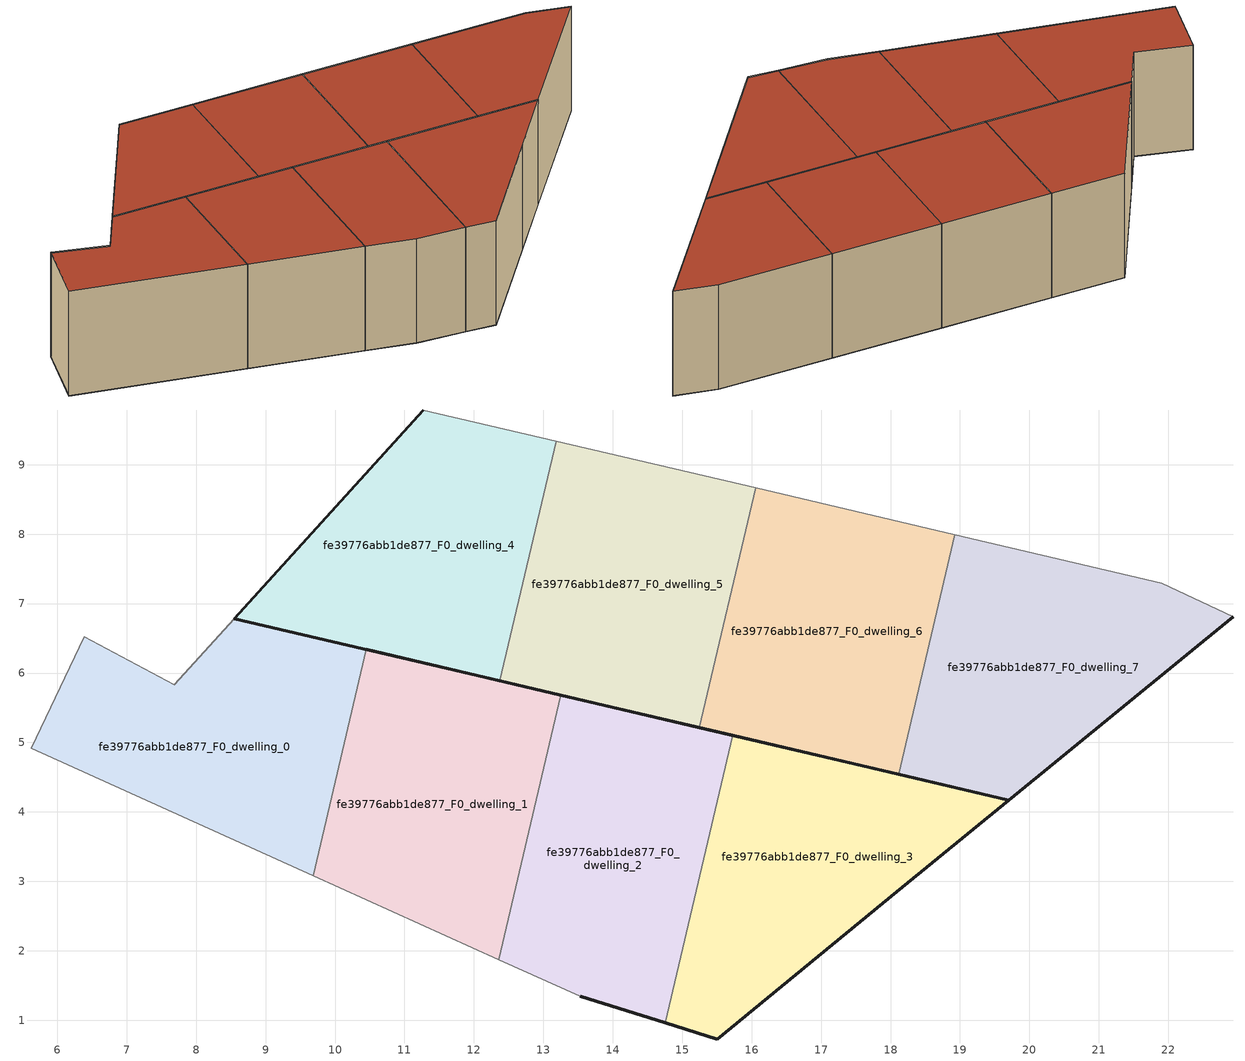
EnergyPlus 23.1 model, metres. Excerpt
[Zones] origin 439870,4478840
fe39776abb1de877_F0_dwelling_0
 floor ground (EU_floor_Construction): 9.68,3.08 10.45,6.34 8.55,6.79 7.68,5.83 6.39,6.52 5.62,4.92 z0
 wall to fe39776abb1de877_F0_dwelling_1 (EU_wall_Construction): 10.45,6.34 9.68,3.08 z0:3
 wall adiabatic (EU_wall_Construction): 9.68,3.08 5.62,4.92 6.39,6.52 7.68,5.83 8.55,6.79 10.45,6.34 z0:3
 roof outside (EU_roof_Construction): 10.45,6.34 9.68,3.08 5.62,4.92 6.39,6.52 7.68,5.83 8.55,6.79 z3
fe39776abb1de877_F0_dwelling_1
 floor ground (EU_floor_Construction): 12.36,1.87 13.25,5.68 10.45,6.34 9.68,3.08 z0
 wall outside (EU_wall_Construction): 10.45,6.34 13.25,5.68 z0:3
 wall to fe39776abb1de877_F0_dwelling_2 (EU_wall_Construction): 13.25,5.68 12.36,1.87 z0:3
 wall adiabatic (EU_wall_Construction): 12.36,1.87 9.68,3.08 z0:3
 roof outside (EU_roof_Construction): 13.25,5.68 12.36,1.87 9.68,3.08 10.45,6.34 z3
fe39776abb1de877_F0_dwelling_2
 floor ground (EU_floor_Construction): 14.76,0.96 15.72,5.1 13.25,5.68 12.36,1.87 13.53,1.34 z0
 wall outside (EU_wall_Construction): 13.25,5.68 15.72,5.1 / 14.76,0.96 13.53,1.34 z0:3
 wall adiabatic (EU_wall_Construction): 13.53,1.34 12.36,1.87 z0:3
 wall to fe39776abb1de877_F0_dwelling_3 (EU_wall_Construction): 15.72,5.1 14.76,0.96 z0:3
 roof outside (EU_roof_Construction): 15.72,5.1 14.76,0.96 13.53,1.34 12.36,1.87 13.25,5.68 z3
fe39776abb1de877_F0_dwelling_3
 floor ground (EU_floor_Construction): 18.09,2.85 19.7,4.17 15.72,5.1 14.76,0.96 15.5,0.73 z0
 wall outside (EU_wall_Construction): 15.72,5.1 19.7,4.17 18.09,2.85 15.5,0.73 14.76,0.96 z0:3
 roof outside (EU_roof_Construction): 19.7,4.17 18.09,2.85 15.5,0.73 14.76,0.96 15.72,5.1 z3
fe39776abb1de877_F0_dwelling_4
 floor ground (EU_floor_Construction): 12.38,5.89 13.18,9.34 11.27,9.79 8.55,6.79 z0
 wall outside (EU_wall_Construction): 12.38,5.89 8.55,6.79 11.27,9.79 z0:3
 wall adiabatic (EU_wall_Construction): 11.27,9.79 13.18,9.34 z0:3
 wall to fe39776abb1de877_F0_dwelling_5 (EU_wall_Construction): 13.18,9.34 12.38,5.89 z0:3
 roof outside (EU_roof_Construction): 13.18,9.34 12.38,5.89 8.55,6.79 11.27,9.79 z3
fe39776abb1de877_F0_dwelling_5
 floor ground (EU_floor_Construction): 15.25,5.21 16.06,8.67 13.18,9.34 12.38,5.89 z0
 wall outside (EU_wall_Construction): 15.25,5.21 12.38,5.89 z0:3
 wall adiabatic (EU_wall_Construction): 13.18,9.34 16.06,8.67 z0:3
 wall to fe39776abb1de877_F0_dwelling_6 (EU_wall_Construction): 16.06,8.67 15.25,5.21 z0:3
 roof outside (EU_roof_Construction): 16.06,8.67 15.25,5.21 12.38,5.89 13.18,9.34 z3
fe39776abb1de877_F0_dwelling_6
 floor ground (EU_floor_Construction): 18.12,4.54 18.93,7.99 16.06,8.67 15.25,5.21 z0
 wall outside (EU_wall_Construction): 18.12,4.54 15.25,5.21 z0:3
 wall adiabatic (EU_wall_Construction): 16.06,8.67 18.93,7.99 z0:3
 wall to fe39776abb1de877_F0_dwelling_7 (EU_wall_Construction): 18.93,7.99 18.12,4.54 z0:3
 roof outside (EU_roof_Construction): 18.93,7.99 18.12,4.54 15.25,5.21 16.06,8.67 z3
fe39776abb1de877_F0_dwelling_7
 floor ground (EU_floor_Construction): 22.94,6.81 21.91,7.29 18.93,7.99 18.12,4.54 19.7,4.17 z0
 wall outside (EU_wall_Construction): 22.94,6.81 19.7,4.17 18.12,4.54 z0:3
 wall adiabatic (EU_wall_Construction): 18.93,7.99 21.91,7.29 22.94,6.81 z0:3
 roof outside (EU_roof_Construction): 22.94,6.81 19.7,4.17 18.12,4.54 18.93,7.99 21.91,7.29 z3
[Building]
EU S2 Campaign: North Axis=0; Terrain=City; Solar Distribution=FullExterior
[Site:Location]
Madrid: Latitude=40.5; Longitude=-3.5; Time Zone=1; Elevation=609
[SizingPeriod:WeatherFileDays]
AnnualSizingPeriod: Begin Month=1; Begin Day of Month=1; End Month=12; End Day of Month=31; Day of Week for Start Day=Monday; Use Weather File Daylight Saving Period=No; Use Weather File Rain and Snow Indicators=No
[MATERIAL]
EU_InternalMass_Material: Roughness=MediumRough; Thickness=0.1; Conductivity=1; Density=1800; Specific Heat=900; Thermal Absorptance=0.9; Solar Absorptance=0.7; Visible Absorptance=0.7
[MATERIAL:NOMASS] Roughness=MediumRough; Thermal Absorptance=0.9; Solar Absorptance=0.7; Visible Absorptance=0.7
Name | Thermal Resistance
EU_wall_NoMass | 0.646814
EU_roof_NoMass | 0.657839
EU_floor_NoMass | 1.09226
[CONSTRUCTION]
EU_wall_Construction: EU_wall_NoMass
EU_roof_Construction: EU_roof_NoMass
EU_floor_Construction: EU_floor_NoMass
EU_InternalMass_Construction: EU_InternalMass_Material
[ZONE] Type=1; Multiplier=1; Ceiling Height=autocalculate; Floor Area=autocalculate; Part of Total Floor Area=Yes
Name | Volume
fe39776abb1de877_F0_dwelling_0 | 31.3704
fe39776abb1de877_F0_dwelling_1 | 31.3656
fe39776abb1de877_F0_dwelling_2 | 31.3865
fe39776abb1de877_F0_dwelling_3 | 31.3638
fe39776abb1de877_F0_dwelling_4 | 31.3671
fe39776abb1de877_F0_dwelling_5 | 31.3726
fe39776abb1de877_F0_dwelling_6 | 31.3627
fe39776abb1de877_F0_dwelling_7 | 31.3689
[INTERNALMASS] Construction=EU_InternalMass_Construction
Name | Zone or ZoneList | Surface Area
fe39776abb1de877_F0_dwelling_0_EU_InternalMass | fe39776abb1de877_F0_dwelling_0 | 10.4568
fe39776abb1de877_F0_dwelling_1_EU_InternalMass | fe39776abb1de877_F0_dwelling_1 | 10.4552
fe39776abb1de877_F0_dwelling_2_EU_InternalMass | fe39776abb1de877_F0_dwelling_2 | 10.4622
fe39776abb1de877_F0_dwelling_3_EU_InternalMass | fe39776abb1de877_F0_dwelling_3 | 10.4547
fe39776abb1de877_F0_dwelling_4_EU_InternalMass | fe39776abb1de877_F0_dwelling_4 | 10.4558
fe39776abb1de877_F0_dwelling_5_EU_InternalMass | fe39776abb1de877_F0_dwelling_5 | 10.4576
fe39776abb1de877_F0_dwelling_6_EU_InternalMass | fe39776abb1de877_F0_dwelling_6 | 10.4541
fe39776abb1de877_F0_dwelling_7_EU_InternalMass | fe39776abb1de877_F0_dwelling_7 | 10.4563
[OTHEREQUIPMENT] Fuel Type=Electricity; Design Level Calculation Method=Watts/Area; Power per Zone Floor Area=1; Fraction Latent=0; Fraction Radiant=0; Fraction Lost=0; Carbon Dioxide Generation Rate=0; EndUse Subcategory=EU_Step8_InternalGains
Name | Zone or ZoneList or Space or SpaceList | Schedule
EU_Step8_InternalGain_fe39776abb1de877_F0_dwelling_0_f000 | fe39776abb1de877_F0_dwelling_0 | EU_Step8_GainSchedule_fe39776abb1de877_F0_dwelling_0_f000
EU_Step8_InternalGain_fe39776abb1de877_F0_dwelling_1_f000 | fe39776abb1de877_F0_dwelling_1 | EU_Step8_GainSchedule_fe39776abb1de877_F0_dwelling_1_f000
EU_Step8_InternalGain_fe39776abb1de877_F0_dwelling_2_f000 | fe39776abb1de877_F0_dwelling_2 | EU_Step8_GainSchedule_fe39776abb1de877_F0_dwelling_2_f000
EU_Step8_InternalGain_fe39776abb1de877_F0_dwelling_3_f000 | fe39776abb1de877_F0_dwelling_3 | EU_Step8_GainSchedule_fe39776abb1de877_F0_dwelling_3_f000
EU_Step8_InternalGain_fe39776abb1de877_F0_dwelling_4_f000 | fe39776abb1de877_F0_dwelling_4 | EU_Step8_GainSchedule_fe39776abb1de877_F0_dwelling_4_f000
EU_Step8_InternalGain_fe39776abb1de877_F0_dwelling_5_f000 | fe39776abb1de877_F0_dwelling_5 | EU_Step8_GainSchedule_fe39776abb1de877_F0_dwelling_5_f000
EU_Step8_InternalGain_fe39776abb1de877_F0_dwelling_6_f000 | fe39776abb1de877_F0_dwelling_6 | EU_Step8_GainSchedule_fe39776abb1de877_F0_dwelling_6_f000
EU_Step8_InternalGain_fe39776abb1de877_F0_dwelling_7_f000 | fe39776abb1de877_F0_dwelling_7 | EU_Step8_GainSchedule_fe39776abb1de877_F0_dwelling_7_f000
[ZONEVENTILATION:DESIGNFLOWRATE] Schedule=EU_AlwaysOn; Design Flow Rate Calculation Method=AirChanges/Hour; Air Changes per Hour=0.690967; Ventilation Type=Natural; Fan Pressure Rise=0; Fan Total Efficiency=1; Constant Term Coefficient=1; Temperature Term Coefficient=0; Velocity Term Coefficient=0; Velocity Squared Term Coefficient=0; Minimum Indoor Temperature=-100; Maximum Indoor Temperature=100; Delta Temperature=-100; Minimum Outdoor Temperature=-100; Maximum Outdoor Temperature=100; Maximum Wind Speed=40
Name | Zone or ZoneList or Space or SpaceList
EU_ConstantAir_fe39776abb1de877_F0_dwelling_0 | fe39776abb1de877_F0_dwelling_0
EU_ConstantAir_fe39776abb1de877_F0_dwelling_1 | fe39776abb1de877_F0_dwelling_1
EU_ConstantAir_fe39776abb1de877_F0_dwelling_2 | fe39776abb1de877_F0_dwelling_2
EU_ConstantAir_fe39776abb1de877_F0_dwelling_3 | fe39776abb1de877_F0_dwelling_3
EU_ConstantAir_fe39776abb1de877_F0_dwelling_4 | fe39776abb1de877_F0_dwelling_4
EU_ConstantAir_fe39776abb1de877_F0_dwelling_5 | fe39776abb1de877_F0_dwelling_5
EU_ConstantAir_fe39776abb1de877_F0_dwelling_6 | fe39776abb1de877_F0_dwelling_6
EU_ConstantAir_fe39776abb1de877_F0_dwelling_7 | fe39776abb1de877_F0_dwelling_7
[HVACTEMPLATE:THERMOSTAT] Constant Heating Setpoint=20; Constant Cooling Setpoint=50
EU_HeatOnly_fe39776abb1de877_F0_dwelling_0; EU_HeatOnly_fe39776abb1de877_F0_dwelling_1; EU_HeatOnly_fe39776abb1de877_F0_dwelling_2; EU_HeatOnly_fe39776abb1de877_F0_dwelling_3; EU_HeatOnly_fe39776abb1de877_F0_dwelling_4; EU_HeatOnly_fe39776abb1de877_F0_dwelling_5; EU_HeatOnly_fe39776abb1de877_F0_dwelling_6; EU_HeatOnly_fe39776abb1de877_F0_dwelling_7
[HVACTEMPLATE:ZONE:IDEALLOADSAIRSYSTEM] System Availability Schedule=EU_AlwaysOn; Maximum Heating Supply Air Temperature=50; Minimum Cooling Supply Air Temperature=13; Maximum Heating Supply Air Humidity Ratio=0.0156; Minimum Cooling Supply Air Humidity Ratio=0.0077; Heating Limit=NoLimit; Cooling Limit=NoLimit; Heating Availability Schedule=EU_AlwaysOn; Cooling Availability Schedule=EU_CoolingOff; Dehumidification Control Type=ConstantSensibleHeatRatio; Cooling Sensible Heat Ratio=0.7; Dehumidification Setpoint=60; Humidification Control Type=None; Humidification Setpoint=30; Outdoor Air Method=None; Outdoor Air Flow Rate per Person=0.00944; Outdoor Air Flow Rate per Zone Floor Area=0; Outdoor Air Flow Rate per Zone=0; Demand Controlled Ventilation Type=None; Outdoor Air Economizer Type=NoEconomizer; Heat Recovery Type=None; Sensible Heat Recovery Effectiveness=0.7; Latent Heat Recovery Effectiveness=0.65
Name | Template Thermostat
fe39776abb1de877_F0_dwelling_0 | EU_HeatOnly_fe39776abb1de877_F0_dwelling_0
fe39776abb1de877_F0_dwelling_1 | EU_HeatOnly_fe39776abb1de877_F0_dwelling_1
fe39776abb1de877_F0_dwelling_2 | EU_HeatOnly_fe39776abb1de877_F0_dwelling_2
fe39776abb1de877_F0_dwelling_3 | EU_HeatOnly_fe39776abb1de877_F0_dwelling_3
fe39776abb1de877_F0_dwelling_4 | EU_HeatOnly_fe39776abb1de877_F0_dwelling_4
fe39776abb1de877_F0_dwelling_5 | EU_HeatOnly_fe39776abb1de877_F0_dwelling_5
fe39776abb1de877_F0_dwelling_6 | EU_HeatOnly_fe39776abb1de877_F0_dwelling_6
fe39776abb1de877_F0_dwelling_7 | EU_HeatOnly_fe39776abb1de877_F0_dwelling_7
[SIZING:ZONE] Zone Cooling Design Supply Air Temperature Input Method=SupplyAirTemperature; Zone Cooling Design Supply Air Temperature=13; Zone Heating Design Supply Air Temperature Input Method=SupplyAirTemperature; Zone Heating Design Supply Air Temperature=50; Zone Cooling Design Supply Air Humidity Ratio=0.008; Zone Heating Design Supply Air Humidity Ratio=0.008; Cooling Design Air Flow Method=DesignDay; Cooling Design Air Flow Rate=0; Cooling Minimum Air Flow per Zone Floor Area=0.000762; Cooling Minimum Air Flow=0; Cooling Minimum Air Flow Fraction=0.2; Heating Design Air Flow Method=DesignDay; Heating Design Air Flow Rate=0; Heating Maximum Air Flow per Zone Floor Area=0.002032; Heating Maximum Air Flow=0.141576; Heating Maximum Air Flow Fraction=0.3; Account for Dedicated Outdoor Air System=No; Dedicated Outdoor Air System Control Strategy=NeutralSupplyAir; Dedicated Outdoor Air Low Setpoint Temperature for Design=autosize; Dedicated Outdoor Air High Setpoint Temperature for Design=autosize; Zone Load Sizing Method=Sensible Load Only No Latent Load; Zone Latent Cooling Design Supply Air Humidity Ratio Input Method=HumidityRatioDifference; Zone Cooling Design Supply Air Humidity Ratio Difference=0.005; Zone Latent Heating Design Supply Air Humidity Ratio Input Method=HumidityRatioDifference; Zone Humidification Design Supply Air Humidity Ratio Difference=0.005
fe39776abb1de877_F0_dwelling_0; fe39776abb1de877_F0_dwelling_1; fe39776abb1de877_F0_dwelling_2; fe39776abb1de877_F0_dwelling_3; fe39776abb1de877_F0_dwelling_4; fe39776abb1de877_F0_dwelling_5; fe39776abb1de877_F0_dwelling_6; fe39776abb1de877_F0_dwelling_7
[SCHEDULE:CONSTANT]
Name | Hourly Value
EU_AlwaysOn | 1
EU_CoolingOff | 0
[SCHEDULE:FILE] Column Number=1; Rows to Skip at Top=0; Number of Hours of Data=8760; Column Separator=Comma; Interpolate to Timestep=No; Minutes per Item=60; Adjust Schedule for Daylight Savings=Yes
Name | File
EU_Step8_GainSchedule_fe39776abb1de877_F0_dwelling_0_f000 | ../../schedules/fe39776abb1de877/fe39776abb1de877_F0_dwelling_0_f000_gain.csv
EU_Step8_GainSchedule_fe39776abb1de877_F0_dwelling_1_f000 | ../../schedules/fe39776abb1de877/fe39776abb1de877_F0_dwelling_1_f000_gain.csv
EU_Step8_GainSchedule_fe39776abb1de877_F0_dwelling_2_f000 | ../../schedules/fe39776abb1de877/fe39776abb1de877_F0_dwelling_2_f000_gain.csv
EU_Step8_GainSchedule_fe39776abb1de877_F0_dwelling_3_f000 | ../../schedules/fe39776abb1de877/fe39776abb1de877_F0_dwelling_3_f000_gain.csv
EU_Step8_GainSchedule_fe39776abb1de877_F0_dwelling_4_f000 | ../../schedules/fe39776abb1de877/fe39776abb1de877_F0_dwelling_4_f000_gain.csv
EU_Step8_GainSchedule_fe39776abb1de877_F0_dwelling_5_f000 | ../../schedules/fe39776abb1de877/fe39776abb1de877_F0_dwelling_5_f000_gain.csv
EU_Step8_GainSchedule_fe39776abb1de877_F0_dwelling_6_f000 | ../../schedules/fe39776abb1de877/fe39776abb1de877_F0_dwelling_6_f000_gain.csv
EU_Step8_GainSchedule_fe39776abb1de877_F0_dwelling_7_f000 | ../../schedules/fe39776abb1de877/fe39776abb1de877_F0_dwelling_7_f000_gain.csv
